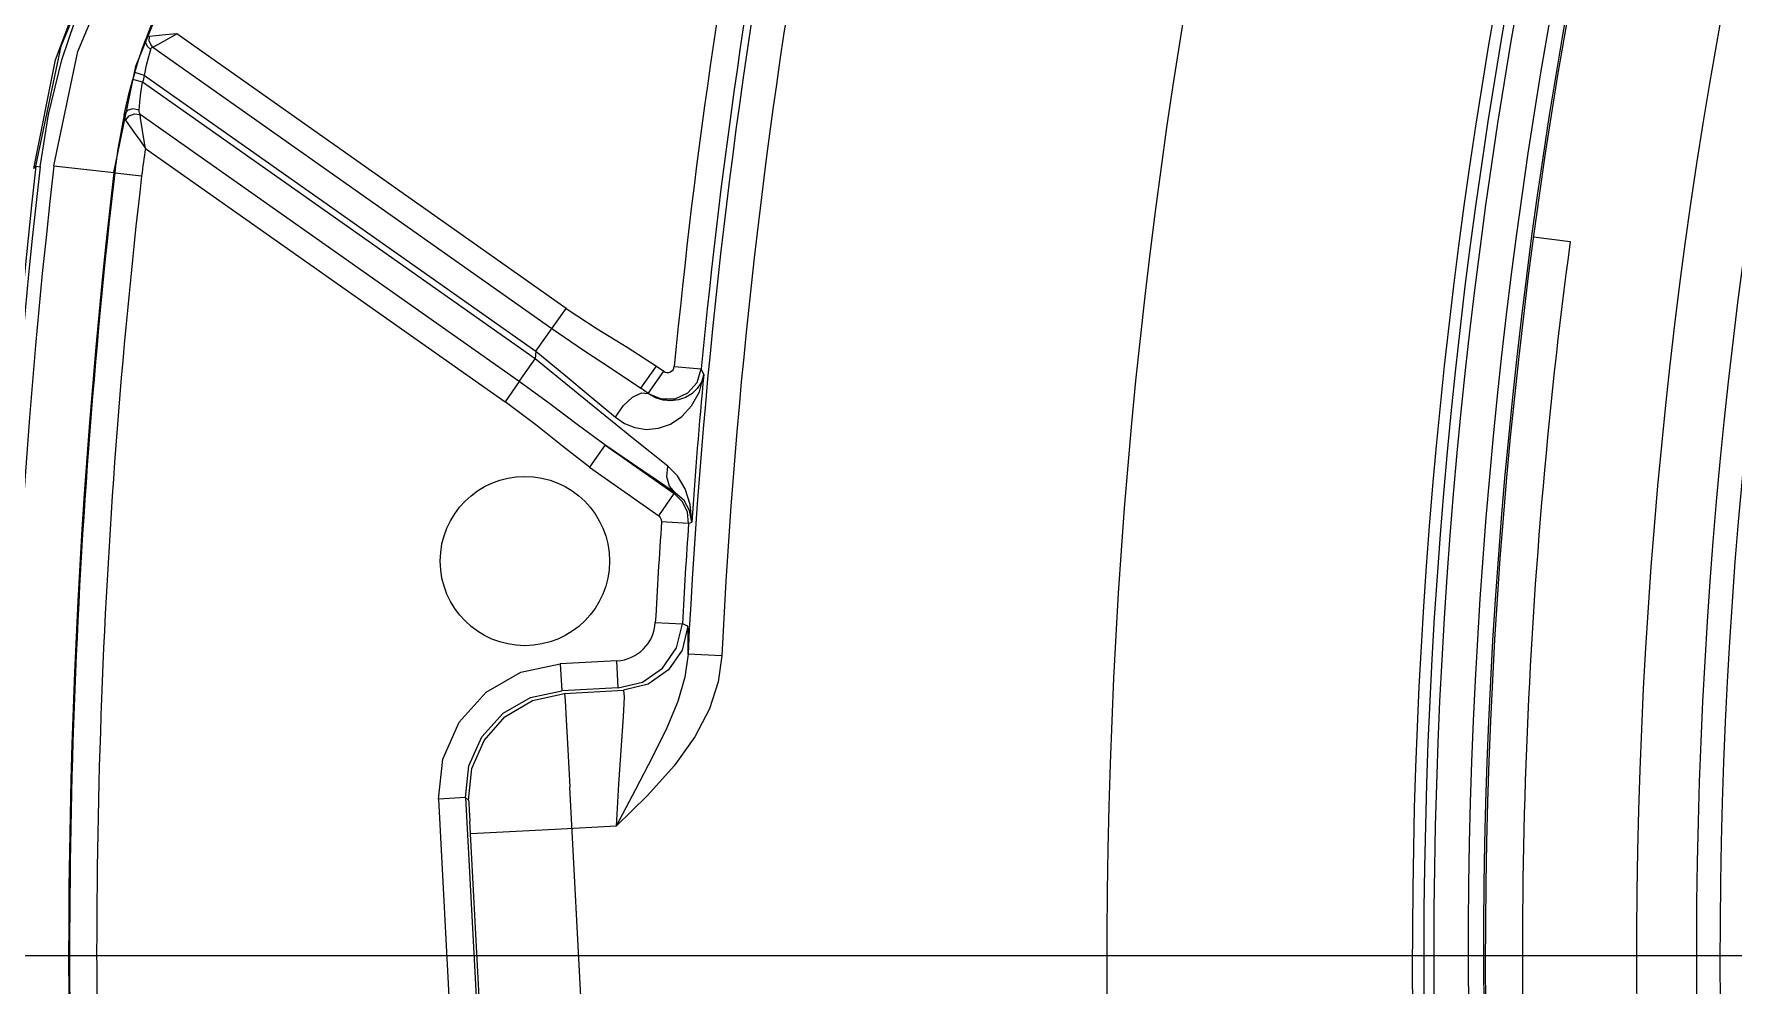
# Model space of a CAD drawing. Header units: metres. Extents: x -367 to 374, y -238 to 224.
# Drawn here: x 348.453 to 348.5031, y 176.76 to 176.7881 of the extents above; entities that cross this region are included whole.
import ezdxf
from ezdxf.enums import TextEntityAlignment as Align

# ---------------------------------------------------------------- set-up
doc = ezdxf.new("R2010")
doc.units = ezdxf.units.M
for name, color, linetype in [('ELE-ALIMENTADORES', 160, 'Continuous'), ('LA_BAU_BASES GERAIS_R00$0$ARQ-XREF-ATT', 8, 'Continuous'), ('LA_BAU_BASES GERAIS_R00$0$BASE', 253, 'Continuous'), ('LA_BAU_BASES GERAIS_R00$0$dutos', 31, 'Continuous')]:
    doc.layers.add(name, color=color, linetype=linetype)
doc.styles.add('LA_BAU_BASES GERAIS_R00$0$R60-125-RS', font='romans.shx', dxfattribs={"height": 0.19})
doc.styles.add('LA_BAU_BASES GERAIS_R00$0$R80-100-RS', font='romans.shx', dxfattribs={"height": 0.203})

# ---------------------------------------------------------------- blocks, each defined once
blk = doc.blocks.new('LA_BAU_BASES GERAIS_R00$0$A$C2E3D5B4E')
at = {"layer": 'LA_BAU_BASES GERAIS_R00$0$dutos', "color": 251}
for p, q in [((-18.29394248381948, -1.162624588898041), (-18.29383050613274, -1.162294005406409)), ((-18.29383050613274, -1.162294005406409), (-18.29373310015308, -1.162029390625037)), ((-18.29364996138827, -1.162539255545369), (-18.2935919387661, -1.162330979259593)), ((-18.29363363085042, -1.162076901597345), (-18.29363030864522, -1.161953372091091)), ((-18.2935309159509, -1.16227052973926), (-18.29336457805118, -1.162177521263573)), ((-18.29353091621783, -1.16227052955054), (-18.28173834678182, -1.1705775184966)), ((-18.29336457805118, -1.162177521263573), (-18.29282263992206, -1.161877705730774)), ((-18.28131847267184, -1.169981516369432), (-18.29282285631211, -1.161877552912017)), ((-18.29406355955746, -1.163016935807434), (-18.29394248381948, -1.162624588898041)), ((-18.29377571601583, -1.163101304299914), (-18.29371265097461, -1.162797216296156)), ((-18.29371265097461, -1.162797216296156), (-18.29364996138827, -1.162539255545369)), ((-18.29422675558192, -1.163616125577562), (-18.29412178557334, -1.163220073203036)), ((-18.29383295422826, -1.163301007858706), (-18.29412178539144, -1.163220072548654)), ((-18.2937757106489, -1.163101297950277), (-18.29406355968661, -1.163016936248084)), ((-18.2938820702368, -1.163615464874226), (-18.29383295779485, -1.163301006022436)), ((-18.2822319619022, -1.171473044616675), (-18.29383295438981, -1.163301008423048)), ((-18.29377571102464, -1.163101299237212), (-18.28221066990909, -1.171248028544312)), ((-18.29430853154065, -1.163962242870809), (-18.29422675558192, -1.163616125577562)), ((-18.2943715656387, -1.164264593369978), (-18.29430853154065, -1.163962242870809)), ((-18.29406904592395, -1.164238126854968), (-18.29390695468442, -1.164252099048269)), ((-18.29393568156661, -1.164169509380542), (-18.29393715915262, -1.164127464046658)), ((-18.28270427506413, -1.172143545041024), (-18.2939069573024, -1.164252087794182)), ((-18.29433207193642, -1.164420035444152), (-18.29417832789966, -1.164644307068727)), ((-18.29374644461802, -1.165256911058975), (-18.28312413875665, -1.172739585355146)), ((-18.29703955405273, -1.165845507139409), (-18.29698238687263, -1.165785413452511)), ((-18.29698241094798, -1.165785410664455), (-18.29685903228176, -1.165799633475388)), ((-18.29645005247914, -1.165767524514365), (-18.29468246325121, -1.165971982447161)), ((-18.29465465226281, -1.165975745684761), (-18.29468252672712, -1.165972522294567)), ((-18.29465458912171, -1.165975206617702), (-18.29386001323769, -1.166067115609337)), ((-18.25274778723519, -1.167863522191226), (-18.25166193276061, -1.168005558128414)), ((-18.28221066679305, -1.171248022162843), (-18.28131848945588, -1.169981524944149)), ((-18.28221066990909, -1.171248028544312), (-18.2822319619022, -1.171473044616675)), ((-18.28270427506413, -1.172143545041024), (-18.2822319526781, -1.171473052140925)), ((-18.27911652753596, -1.172341211655464), (-18.27865590976296, -1.171687277836725)), ((-18.27889969493174, -1.172493954113804), (-18.27843905709881, -1.171840034427248)), ((-18.27865590925978, -1.171687284590632), (-18.27843906494604, -1.171840028898885)), ((-18.27812482298589, -1.171695449104107), (-18.27732840300973, -1.171771039014118)), ((-18.27745309530451, -1.172167501509364), (-18.27732852618249, -1.171771041487489)), ((-18.27725387437329, -1.171932210939474), (-18.27732852618249, -1.171771041487489)), ((-18.28270427875816, -1.17214354243805), (-18.28312411390277, -1.172739552130395)), ((-18.27889783741136, -1.172497980302239), (-18.27911653962974, -1.172341203136682)), ((-18.27889969486887, -1.172493954157915), (-18.27911653962974, -1.172341203136682)), ((-18.27772730866207, -1.172478519710864), (-18.27745309530451, -1.172167501509364)), ((-18.27889783741136, -1.172497980302239), (-18.27889969486887, -1.172493954157915)), ((-18.27889968262207, -1.17249396104279), (-18.27851761844147, -1.172657263891494)), ((-18.27832046350034, -1.174640079310564), (-18.27932988931843, -1.173835906727334)), ((-18.2801697065139, -1.174012150727947), (-18.28063034139893, -1.174666066229463)), ((-18.28017293246228, -1.174009878224467), (-18.27812618003748, -1.175451663227875)), ((-18.27936382323151, -1.174568279834318), (-18.28017293246228, -1.174009878224467)), ((-18.28063033401929, -1.174666078000143), (-18.27858681262762, -1.176105580408773)), ((-18.27866541820902, -1.17504602880507), (-18.27936382323151, -1.174568279834318)), ((-18.27803158665677, -1.174930642743846), (-18.27832046350034, -1.174640079310564)), ((-18.2780903939879, -1.175434721378849), (-18.27866541820902, -1.17504602880507)), ((-18.2785868126208, -1.17610558041423), (-18.27812617773748, -1.175451664910895)), ((-18.27812618003748, -1.175451663227875), (-18.2780903939879, -1.175434721378849)), ((-18.27788526034431, -1.175692345920368), (-18.27812617482027, -1.175451660758142)), ((-18.27770455397479, -1.176338642405142), (-18.2785024750242, -1.176282977676863)), ((-18.27770455384052, -1.176338642415146), (-18.27761178573985, -1.176294817313362)), ((-18.27868575198704, -1.179255939473649), (-18.27788690300792, -1.179298707228725)), ((-18.27805844116244, -1.180008215193254), (-18.27788702776513, -1.179298700549396)), ((-18.27772949126654, -1.179370412908327), (-18.27788702776513, -1.179298700549396)), ((-18.27982113238556, -1.180390013061867), (-18.2814936115393, -1.180477840909759)), ((-18.27977915350937, -1.181188876049134), (-18.2798211047301, -1.180390011610314)), ((-18.27847065829485, -1.180606580202209), (-18.27805844116244, -1.180008215193254)), ((-18.2767203856979, -1.180245044965602), (-18.27771913259733, -1.180196424414305)), ((-18.28149373269935, -1.180477847270765), (-18.2814517814769, -1.181276711711405)), ((-18.27906945927509, -1.181018186127119), (-18.27847065829485, -1.180606580202209)), ((-18.27977919357477, -1.181188878153705), (-18.28145167942819, -1.181276706351298)), ((-18.28136701124447, -1.18135302354284), (-18.27962147511084, -1.18126135921392)), ((-18.27977919357306, -1.181188878155069), (-18.27906945927509, -1.181018186127119)), ((-18.27963856803331, -1.182032448107464), (-18.2797693539552, -1.184034536238585)), ((-18.27972906354887, -1.212379007843708), (-18.28121351167999, -1.18411921765636)), ((-18.2797693539552, -1.184034536238585), (-18.27984454632747, -1.185277401282008)), ((-18.28508907605817, -1.184471626743004), (-18.28442678219835, -1.197083488697615)), ((-18.28429020663498, -1.184429770461691), (-18.28508907107209, -1.184471721682428)), ((-18.28429022798002, -1.184429363992137), (-18.28420543579739, -1.1845060822763)), ((-18.28429022798002, -1.184429363992137), (-18.28362791783093, -1.197041536118547)), ((-18.28272480321402, -1.21253636258615), (-18.28416513981517, -1.185121203043479)), ((-18.28164161473455, -1.1853727818945), (-18.28414435798243, -1.185504209870658)), ((-18.27984452331816, -1.18527700901285), (-18.28164161473455, -1.1853727818945)), ((-17.81574627183056, -1.189107552631128), (-18.32254970736653, -1.189107552631128))]:
    blk.add_line(p, q, dxfattribs=at)
for points in [[(-18.29685904038229, -1.165799703742948), (-18.29661528571137, -1.164251969298391), (-18.29621972703137, -1.162641925422292), (-18.29564266488171, -1.160961947648673), (-18.29484823560654, -1.159215536381623), (-18.29379668555634, -1.157422879195735), (-18.2924467074431, -1.155616098571215)], [(-18.29645005505461, -1.165767546784252), (-18.29574162251265, -1.162399268651541), (-18.29434681705266, -1.159060816493991), (-18.29218251223301, -1.155865305976192)], [(-18.29468252672712, -1.165972522294567), (-18.29403388121762, -1.162830317145733), (-18.29274966966545, -1.159672956358179), (-18.29073767777936, -1.156617547337362)], [(-18.29698238687263, -1.165785413452511), (-18.29624089885044, -1.162239593736274), (-18.29478484768617, -1.15872233390354)], [(-18.29703955405273, -1.165845507139409), (-18.29640231585336, -1.162639413845852), (-18.29525139129873, -1.159580114787502)], [(-18.29359194380993, -1.162330986418681), (-18.29368976722742, -1.162245202986639), (-18.29373927066729, -1.162139483086492), (-18.29373311788402, -1.162029383692413)], [(-18.29363030889169, -1.161953371839616), (-18.29367461851643, -1.161964903539854), (-18.29370904789346, -1.16198999441184), (-18.29373310004257, -1.162029390312171)], [(-18.29353090407824, -1.162270523768882), (-18.29359271672604, -1.162192740362741), (-18.29363363085042, -1.162076901597345)], [(-18.29282293899462, -1.161877726533646), (-18.29315698872836, -1.161907118003171), (-18.29344149920189, -1.161934309993001), (-18.29363030889169, -1.161953371839616)], [(-18.2935919387661, -1.162330979259593), (-18.29357765558495, -1.162299931637051), (-18.29355724679476, -1.16228011785887), (-18.29353091621783, -1.16227052955054)], [(-18.29393715915262, -1.164127464046658), (-18.29391559195824, -1.163889065561932), (-18.2938820702368, -1.163615464874226)], [(-18.29437156565905, -1.164264593468658), (-18.29437335762441, -1.164316476541615), (-18.29436011994437, -1.164368201009609), (-18.29433207193642, -1.164420035444152)], [(-18.29393715879735, -1.164127463545071), (-18.29411827697766, -1.164088405982227), (-18.29428377879992, -1.164140358972588), (-18.29437156540575, -1.164264593599626)], [(-18.29433209093895, -1.164420032588339), (-18.2942233297232, -1.164299074521921), (-18.29406904592395, -1.164238126854968)], [(-18.2939069573024, -1.164252087794182), (-18.2939254581554, -1.164210897258442), (-18.29393568156661, -1.164169509380542)], [(-18.29383398122673, -1.16472713070624), (-18.29388997973786, -1.164365612052904), (-18.29390695482721, -1.164252089536774)], [(-18.29417832789966, -1.164644307068727), (-18.29406146015219, -1.164812589538712), (-18.29391702585451, -1.165017969677308), (-18.29374643340327, -1.16525684625384)], [(-18.29374632120891, -1.165256996342293), (-18.29379426308321, -1.164972366974951), (-18.29383398122673, -1.16472713070624)], [(-18.28131847267184, -1.169981516369432), (-18.28040435585751, -1.170584466607295), (-18.27952236827173, -1.171124445502016), (-18.27865590925978, -1.171687284590632)], [(-18.28173832475341, -1.170577480607506), (-18.28080749053436, -1.171212799224747), (-18.27994656463034, -1.171778941574019), (-18.27911654080776, -1.172341209336707)], [(-18.28221066671142, -1.171247996068075), (-18.28139264449715, -1.171922503074427), (-18.28060587415291, -1.172575974816652), (-18.27986628854103, -1.173194949884589)], [(-18.27932988931843, -1.173835906727334), (-18.28068885681273, -1.172735393479059), (-18.28223196206204, -1.171473046464769)], [(-18.28017336304947, -1.174009581739199), (-18.28095300776351, -1.173438903683916), (-18.28180312311372, -1.172798400649015), (-18.28270431282942, -1.172143598651644)], [(-18.27725387437329, -1.171932210939474), (-18.27732539718295, -1.17216087163041), (-18.2774481534093, -1.172351102425807), (-18.27760805466312, -1.172502000210613), (-18.27779576180694, -1.172613123689359), (-18.27800381043323, -1.17268304682301), (-18.27822533902383, -1.172709655105507), (-18.27845476880088, -1.172689941696888)], [(-18.2776131931231, -1.172858689508473), (-18.27738504081935, -1.172443165336233), (-18.27725387186069, -1.171932188902417)], [(-18.28063033401929, -1.174666078000143), (-18.28143218221896, -1.174055240918904), (-18.2822202181128, -1.173419850726702), (-18.28312413875665, -1.172739585355146)], [(-18.27986619397564, -1.173194897008386), (-18.27963491504045, -1.172862422241167), (-18.27936098453938, -1.172606459064525), (-18.27909807893036, -1.172476073085988), (-18.27889784881995, -1.172497986434053)], [(-18.27894868076351, -1.173554919921287), (-18.27859328147656, -1.173521594460624), (-18.27823888927276, -1.173396967863653), (-18.2779056264867, -1.173176156813213), (-18.2776131931231, -1.172858689508473)], [(-18.27845476880088, -1.172689941696888), (-18.27868375576099, -1.172619839179958), (-18.27889782509999, -1.172497987353552)], [(-18.27851761844147, -1.172657263891494), (-18.27810305574167, -1.172651384223343), (-18.27772730866207, -1.172478519710864)], [(-18.27986628854103, -1.173194949884589), (-18.27959360816556, -1.173379080438451), (-18.27928642447011, -1.173503437716306), (-18.27894868076351, -1.173554919921287)], [(-18.27809044531227, -1.175434695414594), (-18.27826539952855, -1.175232731648691), (-18.27834665253101, -1.174956744583767), (-18.27832046929905, -1.17464007817324)], [(-18.27761178588094, -1.176294817302903), (-18.27765214397414, -1.175770675398041), (-18.27780089813859, -1.175310697559496), (-18.27803158665677, -1.174930642743846)], [(-18.27761178573985, -1.176294817313362), (-18.27767175837209, -1.175951844003237), (-18.27783797525638, -1.17566023193757), (-18.27809037940199, -1.175434731662051)], [(-18.27770455384052, -1.176338642415146), (-18.27773908754091, -1.175999855895213), (-18.27788526034431, -1.175692345920368)], [(-18.27858681262762, -1.176105580408773), (-18.27853908088582, -1.176153068893825), (-18.27850919429534, -1.176215924236374), (-18.27850248037919, -1.176283057528678)], [(-18.27772949126654, -1.179370412908327), (-18.27789675636507, -1.180071120102355), (-18.27829560253826, -1.180661215922726), (-18.27889593019506, -1.181083413830208), (-18.27962147511084, -1.18126135921392)], [(-18.27771912977539, -1.180196366469943), (-18.27771326942957, -1.179747465778007), (-18.27771649415729, -1.17946933830234), (-18.27772949318921, -1.179370444755648)], [(-18.27771914612254, -1.180196385435181), (-18.27781066275111, -1.180870943085836), (-18.2780230268753, -1.181592768768667), (-18.27834662923942, -1.182370443206935), (-18.27876728901037, -1.18322566720434), (-18.27927033416813, -1.184187808798185), (-18.27984452331816, -1.18527700901285)], [(-18.27672045184624, -1.180245033043491), (-18.27682768054251, -1.181006100416823), (-18.27708816686743, -1.181806381396825), (-18.27751878458753, -1.182637885695101), (-18.27812995370414, -1.183491451934685), (-18.27891559403565, -1.18436498087857), (-18.27984452331816, -1.18527700901285)], [(-18.28508907605817, -1.184471626743004), (-18.28496515587187, -1.183290165020196), (-18.28448150447036, -1.182203258999095), (-18.28368513773444, -1.1813189517149), (-18.28265506646051, -1.180724617375006), (-18.2814936115393, -1.180477840909759)], [(-18.28429020663668, -1.184429770461691), (-18.28419212476615, -1.183495954455509), (-18.28381041644627, -1.182638588223369), (-18.28318246364051, -1.181941147279019), (-18.28236971261822, -1.181471877510546), (-18.28145173074915, -1.181276709045676)], [(-18.28420543580933, -1.184506082265841), (-18.2841077650985, -1.183574168965777), (-18.2837443112453, -1.18274430694845), (-18.28313404432561, -1.182047583949668), (-18.28231686468121, -1.181560759666525), (-18.28136695992862, -1.181353020845279)], [(-18.28136701054075, -1.181353023505551), (-18.28135359344537, -1.181557420247543), (-18.28132117581356, -1.18212879658239), (-18.28127292831323, -1.183011154356507), (-18.28121351167999, -1.18411921765636)], [(-18.27962147511084, -1.18126135921392), (-18.27961064255726, -1.181462927514701), (-18.27963856803331, -1.182032448107464)], [(-18.28420543579739, -1.1845060822763), (-18.28419791080364, -1.184585663568839), (-18.28418380169308, -1.18480133111342), (-18.28416513981517, -1.185121203043479)]]:
    blk.add_lwpolyline(points, dxfattribs=at)
blk.add_circle((-18.28253891018119, -1.17744372472697), 0.002499986391568378, dxfattribs=at)
for centre, radius, start, end in [((-18.09466975517489, -1.189107552631128), 0.1706766452543957, 154.4462073184842, 181.4796015180978), ((-18.09466975517489, -1.189107552631128), 0.1613170238875081, 156.7889728728179, 184.7658846450688), ((-18.09466975517489, -1.189107552631128), 0.1610249339747126, 156.7905330371185, 184.765977932278), ((-18.09466975517489, -1.189107552631128), 0.1616563787858307, 156.9312869722118, 183.9473338978601), ((-18.09466975517489, -1.189107552631128), 0.1600061888176485, 158.0873418617064, 185.7322151448251), ((-18.09466975517489, -1.189107552631128), 0.1595548766036322, 158.0858086051714, 185.7320015978999), ((-18.09466975517489, -1.189107552631128), 0.1594991318143624, 158.0983991710197, 185.7119687149457), ((-18.09466975517489, -1.189107552631128), 0.1832661528509593, 162.3845238004437, 177.2129345285263), ((-18.09466975517489, -1.189107552631128), 0.1550344239350705, 158.8745401253761, 187.3066242856675), ((-18.09466975517489, -1.189107552631128), 0.1822662231897787, 162.384714257976, 177.2129499453025), ((-18.09466975517489, -1.189107552631128), 0.1842794924114471, 162.7220290222517, 174.5781473039626), ((-18.09466975517489, -1.189107552631128), 0.1834796518362412, 162.7219941503371, 174.57817949519), ((-18.09466975517489, -1.189107552631128), 0.1532666650701395, 159.4505119177258, 187.8484865082212), ((-18.09466975517489, -1.189107552631128), 0.1525695896359621, 159.5896382691326, 188.105503592944), ((-18.277003030797, -1.168016971220084), 0.01776925271476314, 140.3081496654543, 160.3080491149364), ((-18.277003030797, -1.168016971220084), 0.0177781325144286, 163.6653933576187, 164.3464361975482), ((-18.277003030797, -1.168016971220084), 0.01747817590975307, 163.6653992236822, 164.346439227201), ((-18.277003030797, -1.168016971220084), 0.01776925271476314, 167.8089263335327, 173.403641082837), ((-18.277003030797, -1.168016971220084), 0.01696937891323804, 170.6392868732622, 173.4018139859257), ((-18.09466975517489, -1.189107552631128), 0.2036524809364518, 173.4240995213677, 192.5879895928577), ((-18.09466975517489, -1.189107552631128), 0.2035282851901744, 173.4241194281574, 192.5879697834904), ((-18.09466975517489, -1.189107552631128), 0.2031256884124901, 173.4018910459691, 192.6502416972924), ((-18.09466975517489, -1.189107552631128), 0.2013463135974872, 173.4020456127495, 192.6516245854617), ((-18.09466975517489, -1.189107552631128), 0.2013182536199233, 173.4020456127495, 182.698493604808), ((-18.09466975517489, -1.189107552631128), 0.2005183798183982, 173.4018845151481, 182.5353419545764), ((-18.09450639751356, -1.189113389892725), 0.1585667141016006, 172.350284901198, 183.5567545547622), ((-18.27832388148647, -1.171676595092947), 0.000199959539879777, 234.824916362185, 354.6189625960361), ((-18.09466975517489, -1.189107552631128), 0.1833901654538336, 174.6261014044356, 175.9937098804373), ((-18.09466975517489, -1.189107552631128), 0.1842795121823395, 176.0094106800892, 176.9354879836888), ((-18.09466975517489, -1.189107552631128), 0.1834796518430411, 176.0093857892006, 176.9354973769326), ((-18.27988392534837, -1.179191759522098), 0.001199882625496159, 272.9997690540446, 356.9353342210656), ((-18.09466975517489, -1.189107552631128), 0.2036849999761441, 178.1208835345948, 187.8912055975288)]:
    blk.add_arc(centre, radius, start, end, dxfattribs=at)
blk = doc.blocks.new('LA_BAU_BASES GERAIS_R00')
at = {"layer": 'LA_BAU_BASES GERAIS_R00$0$ARQ-XREF-ATT'}
blk.add_blockref('LA_BAU_BASES GERAIS_R00$0$A$C2E3D5B4E', (366.75, 177.95), dxfattribs=at)
at = {"layer": 'LA_BAU_BASES GERAIS_R00$0$BASE', "style": 'LA_BAU_BASES GERAIS_R00$0$R60-125-RS'}
for p in [(242.7815727361595, 218.919159373358), (358.6365727361596, 192.964159373358)]:
    blk.add_attdef('S', text='', height=0.19, rotation=90, dxfattribs=at).set_placement(p, align=Align.MIDDLE_CENTER)
at = {"layer": 'LA_BAU_BASES GERAIS_R00$0$BASE', "style": 'LA_BAU_BASES GERAIS_R00$0$R80-100-RS'}
blk.add_attdef('ACESSO', text='', height=0.203, dxfattribs=at).set_placement((365.922255870473, 191.9868442639211), align=Align.TOP_CENTER)
at = {"layer": 'LA_BAU_BASES GERAIS_R00$0$BASE', "style": 'LA_BAU_BASES GERAIS_R00$0$R60-125-RS'}
blk.add_attdef('S', text='', height=0.19, dxfattribs=at).set_placement((266.114159373358, 180.9134272638404), align=Align.MIDDLE_CENTER)

msp = doc.modelspace()

# ---------------------------------------------------------------- block references
at = {"layer": 'ELE-ALIMENTADORES', "color": 2}
msp.add_blockref('LA_BAU_BASES GERAIS_R00', (0, 0), dxfattribs=at)

doc.saveas('drawing.dxf')
